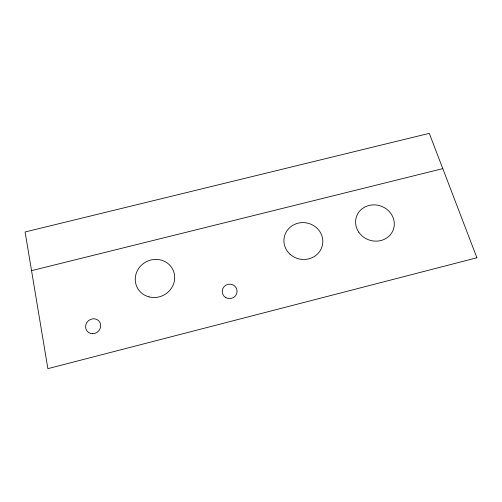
<?xml version="1.0" encoding="UTF-8"?>
<svg xmlns="http://www.w3.org/2000/svg" width="502" height="502" viewBox="0 0 502 502"><rect width="100%" height="100%" fill="white"/><g stroke="black" fill="none" stroke-linecap="round" stroke-linejoin="round"><path stroke-width="0.75" d="M31.544 270.647L442.789 168.622M476.9 257.758L47.885 368.65L25.1 231.974L429.292 133.35L476.9 257.758M289.968 254.156A19.496 18.405 10.9 0 0 322.278 245.735A19.496 18.405 10.9 0 0 297.824 223.258A19.496 18.405 10.9 0 0 289.968 254.156M358.761 232.15A19.534 17.959 19.8 0 0 392.238 232.012A19.534 17.959 19.8 0 0 373.814 204.86A19.534 17.959 19.8 0 0 358.761 232.15M149.094 296.895A19.948 18.838 -26.7 0 0 174.225 273.427A19.948 18.838 -26.7 0 0 141.608 265.037A19.948 18.838 -26.7 0 0 149.094 296.895M225.844 297.648A7.461 7.241 -11.1 0 0 237.107 291.386A7.461 7.241 -11.1 0 0 226.007 285.098A7.461 7.241 -11.1 0 0 225.844 297.648M92.581 333.704A7.794 7.235 -40.2 0 0 99.961 322.51A7.794 7.235 -40.2 0 0 86.902 322.485A7.794 7.235 -40.2 0 0 92.581 333.704"/></g></svg>
